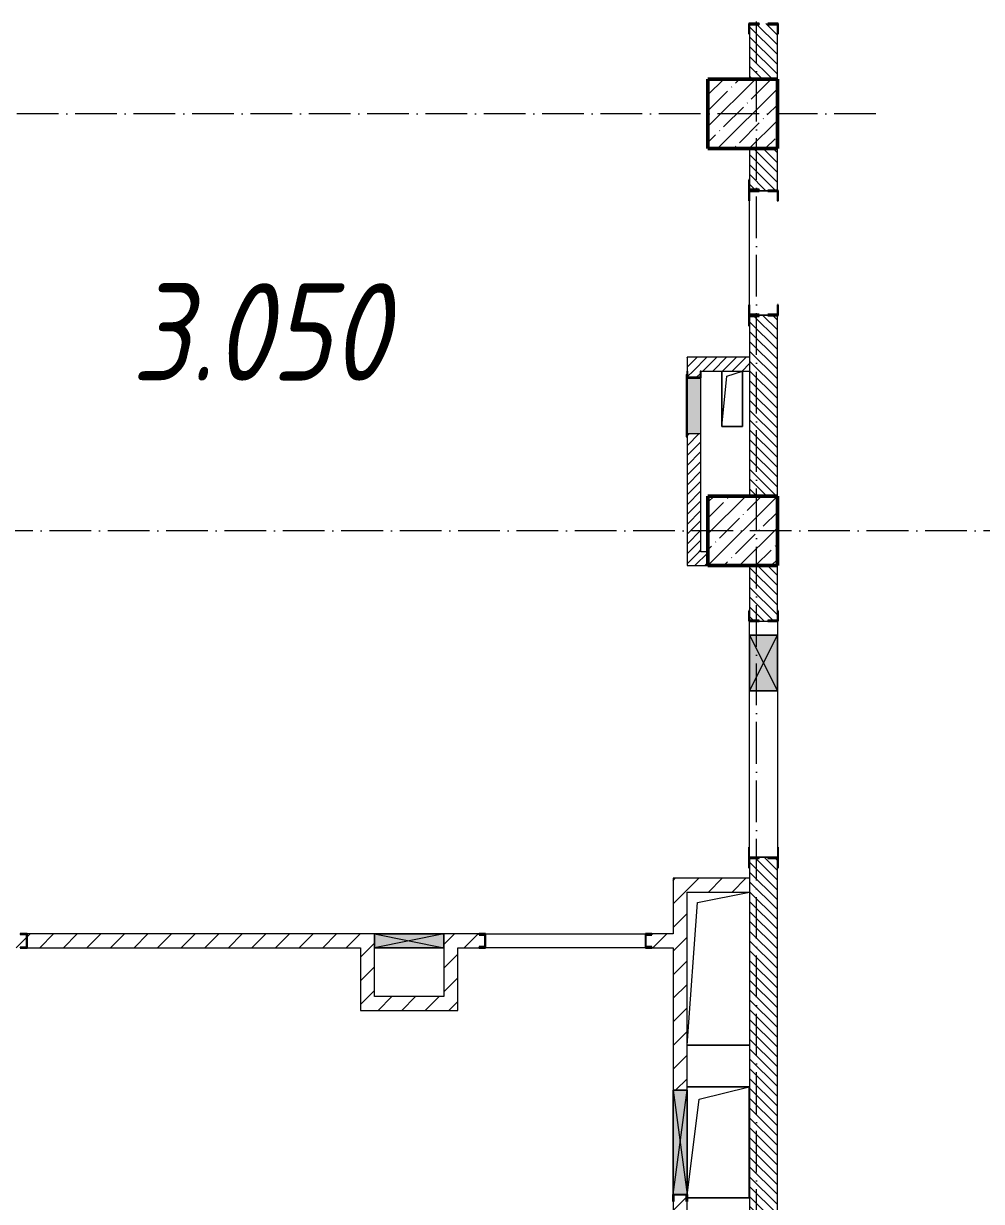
# Model space of a CAD drawing. Header units: millimetres. Extents: x -12989 to 629078, y -109036 to 555275.
# Drawn here: x 283946 to 290840, y -59207 to -50732 of the extents above; entities that cross this region are included whole.
import ezdxf

# ---------------------------------------------------------------- set-up
doc = ezdxf.new("R2010")
doc.units = ezdxf.units.MM
doc.linetypes.add('50_200_ШТРИХ_1Т_ш5_п1_п1_', pattern=[700, 500, -100, 0, -100])
for name, color, linetype, lineweight in [('4 -стяжа', 7, 'Continuous', 30), ('A-DETL-GENF-OTLN', 7, 'Continuous', 9), ('A-FLOR-____-OTLN', 7, 'Continuous', 9), ('A-GENM-____-MCUT', 7, 'Continuous', 25), ('A-GENM-____-OTLN', 7, 'Continuous', 9), ('A-GENM-____-OTLN-1', 7, 'Continuous', 25), ('A-GLAZ-____-OTLN', 7, 'Continuous', 9), ('A-WALL-____-MCUT-3', 7, 'Continuous', 9), ('A-WALL-____-PATT-1', 7, 'Continuous', 9), ('A-WALL-FNSH-MCUT-1', 7, 'Continuous', 9), ('I-WALL-____-OTLN', 7, 'Continuous', 9), ('S-COLS-____-MCUT', 7, 'Continuous', 50), ('S-COLS-____-OTLN', 7, 'Continuous', 9), ('S-GRID-____-OTLN-1', 7, '50_200_ШТРИХ_1Т_ш5_п1_п1_', 9), ('Марки помещений', 7, 'Continuous', 9)]:
    doc.layers.add(name, color=color, linetype=linetype, lineweight=lineweight)
doc.layers.add('A-GLAZ-____-OTLN-1', color=7, linetype='Continuous', lineweight=9, true_color=0xc0c0c0)
doc.layers.get('4 -стяжа').off()
doc.styles.add('ISOCPEUR_I_2', font='isocpeui.ttf', dxfattribs={"width": 0.85, "height": 2.3})
pattern_1 = [(45, (283770.71, -86863.46), (-84.8528, 84.8528), [])]
pattern_2 = [(135, (283770.707, -86863.456), (-35.35534, -35.35534), [])]
pattern_3 = [(45, (283770.707, -86863.456), (-35.35534, 35.35534), [])]

# ---------------------------------------------------------------- blocks, each defined once
blk = doc.blocks.new('BSC_Колонна _Прямоугольная - 500х500-V42-АР1_План отверстий 3 этажа в осях 1-64_А-ГГ')
at = {"layer": 'S-COLS-____-OTLN'}
h = blk.add_hatch(dxfattribs=at)
h.set_pattern_fill('FP_79', color=256, style=0, pattern_type=2)
h.set_pattern_definition([(45, (-5350, -32481.04), (-114.04925, 114.04925), []), (45, (-5235.95, -32481.04), (-114.04925, 114.04925), [201.613, -40.323, 3.353, -36.97])])
h.paths.add_polyline_path([(-250, -250), (250, -250), (250, 250), (-250, 250)], flags=0)
at = {"layer": 'S-COLS-____-MCUT'}
for p, q in [((250, 250), (-250, 250)), ((-250, 250), (-250, -250)), ((250, -250), (250, 250)), ((-250, -250), (250, -250))]:
    blk.add_line(p, q, dxfattribs=at)
blk = doc.blocks.new('BSC_Колонна _Прямоугольная - 500х500-V54-АР1_План отверстий 3 этажа в осях 1-64_А-ГГ')
at = {"layer": 'S-COLS-____-OTLN'}
h = blk.add_hatch(dxfattribs=at)
h.set_pattern_fill('FP_91', color=256, style=0, pattern_type=2)
h.set_pattern_definition([(45, (-5350, -35481.04), (-114.04925, 114.04925), []), (45, (-5235.95, -35481.04), (-114.04925, 114.04925), [201.613, -40.323, 3.353, -36.97])])
h.paths.add_polyline_path([(-250, -250), (250, -250), (250, 250), (-250, 250)], flags=0)
at = {"layer": 'S-COLS-____-MCUT'}
for p, q in [((250, 250), (-250, 250)), ((-250, 250), (-250, -250)), ((250, -250), (250, 250)), ((-250, -250), (250, -250))]:
    blk.add_line(p, q, dxfattribs=at)
blk = doc.blocks.new('154_Стойка_СКБ_Швеллер - СМ-2180_100-28318692-АР1_План отверстий 3 этажа в осях 1-64_А-ГГ')
at = {"layer": 'A-GENM-____-MCUT'}
for p, q in [((171, 50), (125, 50)), ((125, 50), (125, -50)), ((129.5, 42.4), (171, 42.4)), ((129.5, -42.4), (129.5, 42.4)), ((171, 42.4), (171, 50)), ((125, -50), (171, -50)), ((171, -42.4), (129.5, -42.4)), ((171, -50), (171, -42.4))]:
    blk.add_line(p, q, dxfattribs=at)
blk = doc.blocks.new('154_Фахверк_СКБ_Швеллер - Тип_100_3960-28318856-АР1_План отверстий 3 этажа в осях 1-64_А-ГГ')
at = {"layer": 'A-GENM-____-MCUT'}
for p, q in [((175, 50), (125, 50)), ((125, 50), (125, -50)), ((128, 47), (175, 47)), ((128, -47), (128, 47)), ((175, 47), (175, 50)), ((125, -50), (175, -50)), ((175, -47), (128, -47)), ((175, -50), (175, -47))]:
    blk.add_line(p, q, dxfattribs=at)
blk = doc.blocks.new('154_Стойка_СКБ_Уголок - СМ-2480_200-28447058-АР1_План отверстий 3 этажа в осях 1-64_А-ГГ')
at = {"layer": 'A-GENM-____-MCUT'}
for p, q in [((125, 156), (125, 81)), ((200, 156), (125, 156)), ((131, 81), (131, 150)), ((131, 150), (200, 150)), ((200, 150), (200, 156)), ((125, 81), (131, 81)), ((131, 19), (125, 19)), ((125, 19), (125, -56)), ((131, -50), (131, 19)), ((125, -56), (200, -56)), ((200, -50), (131, -50)), ((200, -56), (200, -50))]:
    blk.add_line(p, q, dxfattribs=at)
blk = doc.blocks.new('Стойка_Влож_Полоса боковая - Полоса-28346330-АР1_План отверстий 3 этажа в осях 1-64_А-ГГ')
at = {"layer": 'A-GENM-____-OTLN'}
for p, q in [((-5, -31), (-5, 31)), ((0, 31), (0, -31))]:
    blk.add_line(p, q, dxfattribs=at)
blk = doc.blocks.new('Стойка_Влож_Уголок - Уголок-28346305-АР1_План отверстий 3 этажа в осях 1-64_А-ГГ')
at = {"layer": 'A-GENM-____-MCUT'}
for p, q in [((75, 75), (0, 75)), ((0, 0), (6, 0)), ((6, 69), (75, 69)), ((6, 0), (6, 69)), ((75, 69), (75, 75))]:
    blk.add_line(p, q, dxfattribs=at)
blk = doc.blocks.new('Стойка_Влож_Уголок - Уголок-28346304-АР1_План отверстий 3 этажа в осях 1-64_А-ГГ')
at = {"layer": 'A-GENM-____-MCUT'}
for p, q in [((6, 0), (0, 0)), ((6, -69), (6, 0)), ((0, -75), (75, -75)), ((75, -69), (6, -69)), ((75, -75), (75, -69))]:
    blk.add_line(p, q, dxfattribs=at)
blk = doc.blocks.new('154_Стойка_СКБ_Уголок - СМ-2480_200-28346303-АР1_План отверстий 3 этажа в осях 1-64_А-ГГ')
at = {"layer": 'A-GENM-____-MCUT'}
for p, q in [((125, 156), (125, 81)), ((200, 156), (125, 156)), ((131, 81), (131, 150)), ((131, 150), (200, 150)), ((200, 150), (200, 156)), ((125, 81), (131, 81)), ((131, 19), (125, 19)), ((125, 19), (125, -56)), ((131, -50), (131, 19)), ((125, -56), (200, -56)), ((200, -50), (131, -50)), ((200, -56), (200, -50))]:
    blk.add_line(p, q, dxfattribs=at)
blk = doc.blocks.new('Стойка_Влож_Полоса боковая - Полоса-28213942-АР1_План отверстий 3 этажа в осях 1-64_А-ГГ')
at = {"layer": 'A-GENM-____-OTLN'}
for p, q in [((-5, 60), (0, 60)), ((-5, -60), (-5, 60)), ((0, 31), (0, -31)), ((0, -60), (-5, -60))]:
    blk.add_line(p, q, dxfattribs=at)
blk = doc.blocks.new('Стойка_Влож_Уголок_Опорный - Уголок-28213941-АР1_План отверстий 3 этажа в осях 1-64_А-ГГ')
at = {"layer": 'A-GENM-____-OTLN'}
for p, q in [((-212, -6), (-212, 0)), ((0, 0), (0, -6)), ((-212, -75), (-212, -6)), ((-212, -6), (-206, -6)), ((-212, -75), (-206, -75)), ((-6, -6), (0, -6)), ((-6, -75), (0, -75)), ((0, -6), (0, -75))]:
    blk.add_line(p, q, dxfattribs=at)
blk = doc.blocks.new('Фахверк_СКБ_Уголок - 200_3960-28268576-АР1_План отверстий 3 этажа в осях 1-64_А-ГГ')
at = {"layer": 'A-GENM-____-MCUT'}
for p, q in [((200, 156), (125, 156)), ((125, 156), (125, 81)), ((131, 81), (131, 150)), ((131, 150), (200, 150)), ((200, 150), (200, 156)), ((125, 81), (131, 81)), ((131, 19), (125, 19)), ((125, 19), (125, -56)), ((131, -50), (131, 19)), ((125, -56), (200, -56)), ((200, -50), (131, -50)), ((200, -56), (200, -50))]:
    blk.add_line(p, q, dxfattribs=at)
blk = doc.blocks.new('154_Фахверк_СКБ_Швеллер - Тип_100_3960-V166-АР1_План отверстий 3 этажа в осях 1-64_А-ГГ')
at = {"layer": 'A-GENM-____-MCUT'}
for p, q in [((125, 50), (175, 50)), ((128, 47), (128, -47)), ((175, 47), (128, 47)), ((175, 50), (175, 47)), ((175, -50), (125, -50)), ((128, -47), (175, -47)), ((175, -47), (175, -50))]:
    blk.add_line(p, q, dxfattribs=at)
blk = doc.blocks.new('AR_Отверстие Ниша - Лючок-32405374-АР1_План отверстий 3 этажа в осях 1-64_А-ГГ')
at = {"layer": 'A-GLAZ-____-OTLN'}
blk.add_hatch(color=256, dxfattribs=at).paths.add_polyline_path([(200, -47), (200, 50), (-200, 50), (-200, -50), (200, -50)], flags=0)
for p, q in [((200, 50), (-200, 50)), ((200, -50), (200, 50)), ((-200, -50), (200, -50))]:
    blk.add_line(p, q, dxfattribs=at)
blk = doc.blocks.new('Л_Общий_Лючок - Лючок-29684370-АР1_План отверстий 3 этажа в осях 1-64_А-ГГ')
at = {"layer": 'A-GLAZ-____-OTLN-1'}
blk.add_hatch(color=256, dxfattribs=at).paths.add_polyline_path([(-24, 6), (-24, 0), (424, 0), (424, 6), (0, 6)], flags=0)
at = {"layer": 'A-GLAZ-____-OTLN'}
for p, q in [((424, 6), (-24, 6)), ((-24, 6), (-24, 0)), ((424, 6), (424, 0))]:
    blk.add_line(p, q, dxfattribs=at)
blk = doc.blocks.new('154_Фахверк_СКБ_Швеллер - Тип_100_3960_зеркало-29769493-АР1_План отверстий 3 этажа в осях 1-64_А-ГГ')
at = {"layer": 'A-GENM-____-MCUT'}
for p, q in [((175, 50), (125, 50)), ((125, 50), (125, -50)), ((128, 47), (175, 47)), ((128, -47), (128, 47)), ((175, 47), (175, 50)), ((125, -50), (175, -50)), ((175, -47), (128, -47)), ((175, -50), (175, -47))]:
    blk.add_line(p, q, dxfattribs=at)
blk = doc.blocks.new('AR_Отверстие прямоугольное _в плите_ - AR_Отверстие прямоугольное _в плите_-30459278-АР1_План отверстий 3 этажа в осях 1-64_А-ГГ')
at = {"layer": 'A-GENM-____-OTLN'}
for p, q in [((-75, 200), (-75, -200)), ((-37.5, 162.5), (75, 200)), ((75, -200), (75, 200)), ((-75, -200), (-37.5, 162.5)), ((-75, -200), (75, -200))]:
    blk.add_line(p, q, dxfattribs=at)
blk = doc.blocks.new('AR_Отверстие прямоугольное _в плите_ - AR_Отверстие прямоугольное _в плите_-30552862-АР1_План отверстий 3 этажа в осях 1-64_А-ГГ')
at = {"layer": 'A-GENM-____-OTLN'}
for p, q in [((225, 400), (-222.7, 400)), ((-135, 310), (225, 400)), ((225, -400), (225, 400)), ((-222.7, -382), (-135, 310)), ((-222.7, -400), (225, -400))]:
    blk.add_line(p, q, dxfattribs=at)
blk = doc.blocks.new('AR_Отверстие прямоугольное _в плите_ - AR_Отверстие прямоугольное _в плите_-30552917-АР1_План отверстий 3 этажа в осях 1-64_А-ГГ')
at = {"layer": 'A-GENM-____-OTLN'}
for p, q in [((-150, 475), (225, 550)), ((-225, -550), (-150, 475)), ((-225, -550), (225, -550))]:
    blk.add_line(p, q, dxfattribs=at)
blk = doc.blocks.new('AR_Отверстие прямоугольное _в стене_ - AR_Отверстие прямоугольное _в стене__ОВ-37002441-АР1_План отверстий 3 этажа в осях 1-64_А-ГГ')
at = {"layer": 'A-GLAZ-____-OTLN'}
blk.add_hatch(color=256, dxfattribs=at).paths.add_polyline_path([(-375, -50), (375, -50), (375, 50), (-375, 50)], flags=0)
at = {"layer": 'A-DETL-GENF-OTLN'}
for p, q in [((-375, -50), (-375, 50)), ((-375, 50), (375, 50)), ((375, 50), (-375, -50)), ((-375, 50), (375, -50)), ((375, 50), (-375, 50)), ((-375, 50), (-375, -50)), ((375, 50), (375, -50)), ((375, -50), (375, 50)), ((375, -50), (-375, -50)), ((-375, -50), (375, -50))]:
    blk.add_line(p, q, dxfattribs=at)
blk = doc.blocks.new('AR_Отверстие прямоугольное _в стене__БезПР - AR_Отверстие прямоугольное _в стене__БезПР-36788828-АР1_План отверстий 3 этажа в осях 1-64_А-ГГ')
at = {"layer": 'A-GLAZ-____-OTLN'}
blk.add_hatch(color=256, dxfattribs=at).paths.add_polyline_path([(250, -50), (250, 50), (-250, 50), (-250, -50)], flags=0)
at = {"layer": 'A-DETL-GENF-OTLN'}
for p, q in [((-250, -50), (-250, 50)), ((-250, 50), (250, 50)), ((250, 50), (-250, -50)), ((-250, 50), (250, -50)), ((250, 50), (-250, 50)), ((-250, 50), (-250, -50)), ((250, 50), (250, -50)), ((250, -50), (250, 50)), ((250, -50), (-250, -50)), ((-250, -50), (250, -50))]:
    blk.add_line(p, q, dxfattribs=at)
at = {"layer": 'A-GLAZ-____-OTLN'}
blk.add_line((250, 50), (-250, 50), dxfattribs=at)
blk = doc.blocks.new('AR_Отверстие прямоугольное _в стене__БезПР - AR_Отверстие прямоугольное _в стене__БезПР-36428632-АР1_План отверстий 3 этажа в осях 1-64_А-ГГ')
at = {"layer": 'A-GLAZ-____-OTLN'}
blk.add_hatch(color=256, dxfattribs=at).paths.add_polyline_path([(-200, -100), (200, -100), (200, 100), (-200, 100)], flags=0)
at = {"layer": 'A-DETL-GENF-OTLN'}
for p, q in [((-200, -100), (-200, 100)), ((-200, 100), (200, 100)), ((200, 100), (-200, -100)), ((-200, 100), (200, -100)), ((200, 100), (-200, 100)), ((-200, 100), (-200, -100)), ((200, 100), (200, -100)), ((200, -100), (200, 100)), ((200, -100), (-200, -100)), ((-200, -100), (200, -100))]:
    blk.add_line(p, q, dxfattribs=at)
at = {"layer": 'A-GLAZ-____-OTLN'}
blk.add_line((200, 100), (-200, 100), dxfattribs=at)
blk = doc.blocks.new('3эт')
at = {"layer": 'S-GRID-____-OTLN-1', "color": 251, "ltscale": 0.6, "true_color": 0x636466}
for p, q in [((289220.7, -91346.1), (289220.7, -36982.5)), ((290079.2, -51382.4), (279101.9, -51382.4)), ((310478.4, -54382.4), (279101.9, -54382.4))]:
    blk.add_line(p, q, dxfattribs=at)

msp = doc.modelspace()

# ---------------------------------------------------------------- hatches: boundary and pattern name
at = {"layer": 'A-WALL-____-PATT-1'}
h = msp.add_hatch(dxfattribs=at)
h.set_pattern_fill('FP_6', color=256, style=0, pattern_type=2)
h.set_pattern_definition(pattern_2)
h.paths.add_polyline_path([(289330.7074, -51132.4142), (289370.7074, -51132.4142), (289370.7074, -50738.4142), (289301.7074, -50738.4142), (289301.7074, -50732.4142), (289239.7074, -50732.4142), (289239.7074, -50738.4142), (289170.7074, -50738.4142), (289170.7074, -51132.4142), (289210.7074, -51132.4142)], flags=0)
h.paths.add_polyline_path([(289239.7074, -48932.4142), (289301.7074, -48932.4142), (289301.7074, -48926.4142), (289370.7074, -48926.4142), (289370.7074, -48632.4142), (289170.7074, -48632.4142), (289170.7074, -48926.4142), (289239.7074, -48926.4142)], flags=0)
h = msp.add_hatch(dxfattribs=at)
h.set_pattern_fill('FP_6', color=256, style=0, pattern_type=2)
h.set_pattern_definition(pattern_2)
h.paths.add_polyline_path([(289370.7074, -54132.4142), (289370.7074, -52832.4142), (289170.7074, -52832.4142), (289170.7074, -54132.4142)], flags=0)
h.paths.add_polyline_path([(289210.7074, -51932.4142), (289370.7074, -51932.4142), (289370.7074, -51632.4142), (289170.7074, -51632.4142), (289170.7074, -51932.4142)], flags=0)
h = msp.add_hatch(dxfattribs=at)
h.set_pattern_fill('FP_5', color=256, style=0, pattern_type=2)
h.set_pattern_definition(pattern_3)
h.paths.add_polyline_path([(289170.7074, -53232.4142), (289170.7074, -53132.4142), (288720.7074, -53132.4142), (288720.7074, -53232.4142), (289059.4234, -53232.4142)], flags=0)
h = msp.add_hatch(dxfattribs=at)
h.set_pattern_fill('FP_5', color=256, style=0, pattern_type=2)
h.set_pattern_definition(pattern_3)
h.paths.add_polyline_path([(288720.7074, -54532.4142), (288820.7074, -54532.4142), (288820.7074, -53682.4142), (288720.7074, -53682.4142)], flags=0)
h.paths.add_polyline_path([(288817.7074, -53279.4142), (288817.7074, -53232.4142), (288723.7074, -53232.4142), (288723.7074, -53279.4142)], flags=0)
h = msp.add_hatch(dxfattribs=at)
h.set_pattern_fill('FP_5', color=256, style=0, pattern_type=2)
h.set_pattern_definition(pattern_3)
h.paths.add_polyline_path([(288720.7074, -54632.4142), (288870.7074, -54632.4142), (288870.7074, -54532.4142), (288720.7074, -54532.4142)], flags=0)
h = msp.add_hatch(dxfattribs=at)
h.set_pattern_fill('FP_6', color=256, style=0, pattern_type=2)
h.set_pattern_definition(pattern_2)
h.paths.add_polyline_path([(289370.7074, -60132.4142), (289370.7074, -56738.4142), (289301.7074, -56738.4142), (289301.7074, -56732.4142), (289239.7074, -56732.4142), (289239.7074, -56738.4142), (289170.7074, -56738.4142), (289170.7074, -60132.4142)], flags=0)
h.paths.add_polyline_path([(289301.7074, -55032.4142), (289301.7074, -55026.4142), (289370.7074, -55026.4142), (289370.7074, -54632.4142), (289170.7074, -54632.4142), (289170.7074, -55026.4142), (289239.7074, -55026.4142), (289239.7074, -55032.4142)], flags=0)
h = msp.add_hatch(dxfattribs=at)
h.set_pattern_fill('FP_4', color=256, style=0, pattern_type=2)
h.set_pattern_definition(pattern_1)
h.paths.add_polyline_path([(289170.7074, -56982.4142), (289170.7074, -56882.4142), (288620.7074, -56882.4142), (288620.7074, -56982.4142), (289059.4234, -56982.4142)], flags=0)
h = msp.add_hatch(dxfattribs=at)
h.set_pattern_fill('FP_4', color=256, style=0, pattern_type=2)
h.set_pattern_definition(pattern_1)
h.paths.add_polyline_path([(288620.7074, -60882.4142), (288720.7074, -60882.4142), (288720.7074, -59632.4142), (288620.7074, -59632.4142)], flags=0)
h.paths.add_polyline_path([(288623.7074, -59282.4142), (288720.7074, -59282.4142), (288720.7074, -59207.4142), (288717.7074, -59207.4142), (288717.7074, -59160.4142), (288623.7074, -59160.4142), (288623.606, -59207.4142), (288620.7074, -59207.4142), (288620.7074, -59282.4142)], flags=0)
h.paths.add_polyline_path([(288720.7074, -58407.4142), (288720.7074, -56982.4142), (288620.7074, -56982.4142), (288620.7074, -58407.4142)], flags=0)
h = msp.add_hatch(dxfattribs=at)
h.set_pattern_fill('FP_4', color=256, style=0, pattern_type=2)
h.set_pattern_definition(pattern_1)
h.paths.add_polyline_path([(288620.7074, -57382.4142), (288620.7074, -57282.4142), (288466.7074, -57282.4142), (288466.7074, -57290.0142), (288425.2074, -57290.0142), (288425.2074, -57374.8142), (288466.7074, -57374.8142), (288466.7074, -57382.4142), (288479.918, -57382.4142)], flags=0)
h.paths.add_polyline_path([(287224.7074, -57382.4142), (287224.7074, -57374.8142), (287266.2074, -57374.8142), (287266.2074, -57290.0142), (287224.7074, -57290.0142), (287224.7074, -57282.4142), (286970.7074, -57282.4142), (286970.7074, -57382.4142), (287070.7074, -57382.4142)], flags=0)
h.paths.add_polyline_path([(286470.7074, -57382.4142), (286470.7074, -57282.4142), (283970.7074, -57282.4142), (283970.7074, -57382.4142), (286370.7074, -57382.4142)], flags=0)
h.paths.add_polyline_path([(283920.7074, -57382.4142), (283920.7074, -57379.4142), (283967.7074, -57379.4142), (283967.7074, -57285.4142), (283920.7074, -57285.4142), (283920.7074, -57282.4142), (281570.7074, -57282.4142), (281570.7074, -57382.4142), (283757.0305, -57382.4142)], flags=0)
h = msp.add_hatch(dxfattribs=at)
h.set_pattern_fill('FP_4', color=256, style=0, pattern_type=2)
h.set_pattern_definition(pattern_1)
h.paths.add_polyline_path([(286470.7074, -57832.4142), (286470.7074, -57382.4142), (286370.7074, -57382.4142), (286370.7074, -57832.4142)], flags=0)
h = msp.add_hatch(dxfattribs=at)
h.set_pattern_fill('FP_4', color=256, style=0, pattern_type=2)
h.set_pattern_definition(pattern_1)
h.paths.add_polyline_path([(287070.7074, -57832.4142), (287070.7074, -57382.4142), (286970.7074, -57382.4142), (286970.7074, -57832.4142)], flags=0)
h = msp.add_hatch(dxfattribs=at)
h.set_pattern_fill('FP_4', color=256, style=0, pattern_type=2)
h.set_pattern_definition(pattern_1)
h.paths.add_polyline_path([(286970.7074, -57832.4142), (286970.7074, -57732.4142), (286470.7074, -57732.4142), (286470.7074, -57832.4142)], flags=0)

# ---------------------------------------------------------------- linework, layer by layer
at = {"layer": 'A-FLOR-____-OTLN'}
for p, q in [((288970.7074, -53632.4142), (288970.7074, -53232.4142)), ((289120.7074, -53232.4142), (289120.7074, -53632.4142)), ((289120.7074, -53632.4142), (288970.7074, -53632.4142)), ((289170.7074, -58082.4142), (288720.7074, -58082.4142)), ((288720.7074, -58382.4142), (289168.43, -58382.4142)), ((289168.43, -58382.4142), (289168.43, -59182.4142)), ((289168.43, -59182.4142), (288720.7074, -59182.4142))]:
    msp.add_line(p, q, dxfattribs=at)
at = {"layer": 'A-WALL-____-MCUT-3'}
for p, q in [((289170.7074, -50807.4142), (289170.7074, -51132.4142)), ((289370.7074, -51132.4142), (289370.7074, -50807.4142)), ((289170.7074, -51632.4142), (289170.7074, -51932.4142)), ((289370.7074, -51932.4142), (289370.7074, -51632.4142)), ((289170.7074, -52832.4142), (289170.7074, -54132.4142)), ((289370.7074, -54132.4142), (289370.7074, -52832.4142)), ((289170.7074, -54632.4142), (289170.7074, -54957.4142)), ((289370.7074, -54957.4142), (289370.7074, -54632.4142)), ((289239.7074, -55032.4142), (289301.7074, -55032.4142)), ((289170.7074, -56807.4142), (289170.7074, -60132.4142)), ((289370.7074, -60132.4142), (289370.7074, -56807.4142))]:
    msp.add_line(p, q, dxfattribs=at)
at = {"layer": 'A-WALL-FNSH-MCUT-1'}
for p, q in [((289170.7074, -53132.4142), (288720.7074, -53132.4142)), ((288720.7074, -53132.4142), (288720.7074, -53232.4142)), ((288820.7074, -53232.4142), (289170.7074, -53232.4142)), ((288720.7074, -53682.4142), (288720.7074, -54632.4142)), ((288820.7074, -54532.4142), (288820.7074, -53682.4142)), ((288870.7074, -54532.4142), (288820.7074, -54532.4142)), ((288720.7074, -54632.4142), (288870.7074, -54632.4142)), ((288620.7074, -56882.4142), (288620.7074, -57282.4142)), ((289170.7074, -56882.4142), (288620.7074, -56882.4142)), ((288720.7074, -58407.4142), (288720.7074, -56982.4142)), ((288720.7074, -56982.4142), (289170.7074, -56982.4142)), ((286470.7074, -57282.4142), (283970.7074, -57282.4142)), ((287224.7074, -57282.4142), (286970.7074, -57282.4142)), ((288620.7074, -57282.4142), (288466.7074, -57282.4142)), ((283970.7074, -57382.4142), (286370.7074, -57382.4142)), ((286370.7074, -57382.4142), (286370.7074, -57832.4142)), ((286470.7074, -57732.4142), (286470.7074, -57382.4142)), ((286970.7074, -57382.4142), (286970.7074, -57732.4142)), ((287070.7074, -57382.4142), (287224.7074, -57382.4142)), ((287070.7074, -57832.4142), (287070.7074, -57382.4142)), ((288466.7074, -57382.4142), (288620.7074, -57382.4142)), ((288620.7074, -57382.4142), (288620.7074, -58407.4142)), ((286970.7074, -57732.4142), (286470.7074, -57732.4142)), ((286370.7074, -57832.4142), (287070.7074, -57832.4142)), ((288620.7074, -59207.4142), (288620.7074, -59282.4142)), ((288720.7074, -59282.4142), (288720.7074, -59207.4142))]:
    msp.add_line(p, q, dxfattribs=at)
at = {"layer": 'I-WALL-____-OTLN'}
for p, q in [((289170.7074, -52757.4142), (289170.7074, -52007.4142)), ((289170.7074, -55132.4142), (289170.7074, -55032.4142)), ((289370.7074, -55032.4142), (289370.7074, -55132.4142)), ((289170.7074, -56732.4142), (289170.7074, -55532.4142)), ((289370.7074, -55532.4142), (289370.7074, -56732.4142)), ((287270.7074, -57282.4142), (288420.7074, -57282.4142)), ((288420.7074, -57382.4142), (287270.7074, -57382.4142))]:
    msp.add_line(p, q, dxfattribs=at)

# ---------------------------------------------------------------- block references
at = {"layer": '4 -стяжа'}
msp.add_blockref('3эт', (0, 0), dxfattribs=at)
at = {"layer": 'A-GENM-____-OTLN'}
for name, p, rotation in [('Стойка_Влож_Уголок - Уголок-28346305-АР1_План отверстий 3 этажа в осях 1-64_А-ГГ', (289239.7074, -51932.4142), 89.99999999999991), ('Стойка_Влож_Полоса боковая - Полоса-28346330-АР1_План отверстий 3 этажа в осях 1-64_А-ГГ', (289270.7074, -51932.4142), 89.99999999999991), ('Стойка_Влож_Уголок - Уголок-28346304-АР1_План отверстий 3 этажа в осях 1-64_А-ГГ', (289239.7074, -52832.4142), 270.0000000000002), ('Стойка_Влож_Полоса боковая - Полоса-28346330-АР1_План отверстий 3 этажа в осях 1-64_А-ГГ', (289270.7074, -52832.4142), 269.9999999999999), ('Стойка_Влож_Уголок_Опорный - Уголок-28213941-АР1_План отверстий 3 этажа в осях 1-64_А-ГГ', (289164.7074, -56732.4142), 180), ('Стойка_Влож_Полоса боковая - Полоса-28213942-АР1_План отверстий 3 этажа в осях 1-64_А-ГГ', (289270.7074, -56732.4142), 269.9999999999999)]:
    msp.add_blockref(name, p, dxfattribs=dict(at, rotation=rotation))
for name, p in [('AR_Отверстие прямоугольное _в плите_ - AR_Отверстие прямоугольное _в плите_-30459278-АР1_План отверстий 3 этажа в осях 1-64_А-ГГ', (289045.7074, -53432.4142)), ('AR_Отверстие прямоугольное _в плите_ - AR_Отверстие прямоугольное _в плите_-30552917-АР1_План отверстий 3 этажа в осях 1-64_А-ГГ', (288945.7074, -57532.4142)), ('AR_Отверстие прямоугольное _в плите_ - AR_Отверстие прямоугольное _в плите_-30552862-АР1_План отверстий 3 этажа в осях 1-64_А-ГГ', (288943.43, -58782.4142))]:
    msp.add_blockref(name, p, dxfattribs=at)
at = {"layer": 'A-GENM-____-OTLN-1'}
for name, p, rotation in [('154_Стойка_СКБ_Уголок - СМ-2480_200-28346303-АР1_План отверстий 3 этажа в осях 1-64_А-ГГ', (289220.7074, -50607.4142), 269.9999999999999), ('154_Стойка_СКБ_Уголок - СМ-2480_200-28447058-АР1_План отверстий 3 этажа в осях 1-64_А-ГГ', (289220.7074, -51807.4142), 269.9999999999999), ('154_Стойка_СКБ_Уголок - СМ-2480_200-28447058-АР1_План отверстий 3 этажа в осях 1-64_А-ГГ', (289320.7074, -52957.4142), 89.99999999999991), ('154_Фахверк_СКБ_Швеллер - Тип_100_3960_зеркало-29769493-АР1_План отверстий 3 этажа в осях 1-64_А-ГГ', (288770.7074, -53407.4142), 89.99999999999993), ('Фахверк_СКБ_Уголок - 200_3960-28268576-АР1_План отверстий 3 этажа в осях 1-64_А-ГГ', (289320.7074, -55157.4142), 89.99999999999991), ('154_Стойка_СКБ_Уголок - СМ-2480_200-28346303-АР1_План отверстий 3 этажа в осях 1-64_А-ГГ', (289220.7074, -56607.4142), 269.9999999999999), ('154_Фахверк_СКБ_Швеллер - Тип_100_3960-28318856-АР1_План отверстий 3 этажа в осях 1-64_А-ГГ', (284095.7074, -57332.4142), 180), ('154_Стойка_СКБ_Швеллер - СМ-2180_100-28318692-АР1_План отверстий 3 этажа в осях 1-64_А-ГГ', (287395.7074, -57332.4142), 180), ('154_Фахверк_СКБ_Швеллер - Тип_100_3960-V166-АР1_План отверстий 3 этажа в осях 1-64_А-ГГ', (288670.7074, -59032.4142), 269.9999999999999)]:
    msp.add_blockref(name, p, dxfattribs=dict(at, rotation=rotation))
msp.add_blockref('154_Стойка_СКБ_Швеллер - СМ-2180_100-28318692-АР1_План отверстий 3 этажа в осях 1-64_А-ГГ', (288295.7074, -57332.4142), dxfattribs=at)
at = {"layer": 'A-GLAZ-____-OTLN'}
for name, p, rotation in [('Л_Общий_Лючок - Лючок-29684370-АР1_План отверстий 3 этажа в осях 1-64_А-ГГ', (288720.7074, -53682.4142), 89.99999999999991), ('AR_Отверстие Ниша - Лючок-32405374-АР1_План отверстий 3 этажа в осях 1-64_А-ГГ', (288770.7074, -53482.4142), 269.9999999999999), ('AR_Отверстие прямоугольное _в стене__БезПР - AR_Отверстие прямоугольное _в стене__БезПР-36428632-АР1_План отверстий 3 этажа в осях 1-64_А-ГГ', (289270.7074, -55332.4142), 89.99999999999991), ('AR_Отверстие прямоугольное _в стене_ - AR_Отверстие прямоугольное _в стене__ОВ-37002441-АР1_План отверстий 3 этажа в осях 1-64_А-ГГ', (288670.7074, -58782.4142), 89.99999999999991)]:
    msp.add_blockref(name, p, dxfattribs=dict(at, rotation=rotation))
msp.add_blockref('AR_Отверстие прямоугольное _в стене__БезПР - AR_Отверстие прямоугольное _в стене__БезПР-36788828-АР1_План отверстий 3 этажа в осях 1-64_А-ГГ', (286720.7074, -57332.4142), dxfattribs=at)
at = {"layer": 'S-COLS-____-OTLN'}
for name, p in [('BSC_Колонна _Прямоугольная - 500х500-V54-АР1_План отверстий 3 этажа в осях 1-64_А-ГГ', (289120.7074, -51382.4142)), ('BSC_Колонна _Прямоугольная - 500х500-V42-АР1_План отверстий 3 этажа в осях 1-64_А-ГГ', (289120.7074, -54382.4142))]:
    msp.add_blockref(name, p, dxfattribs=at)

# ---------------------------------------------------------------- texts
at = {"layer": 'Марки помещений', "insert": (284721.9359, -52600.9875), "char_height": 700, "width": 785.65375, "attachment_point": 1, "style": 'ISOCPEUR_I_2'}
msp.add_mtext('3.050', dxfattribs=at)

doc.saveas('drawing.dxf')
